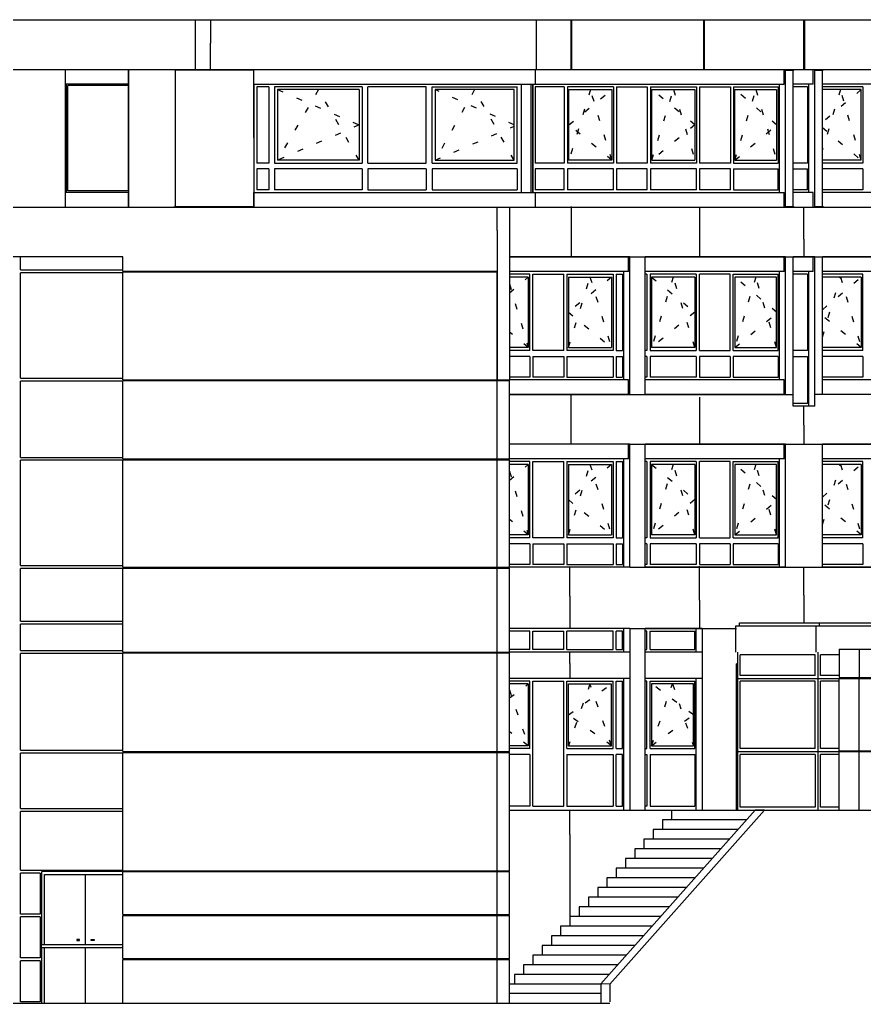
# Model space of a CAD drawing. Header units: metres. Extents: x -59 to 39.8, y -6.3 to 17.4.
# Drawn here: x -24.6 to -10.19, y -3.3 to 13.5 of the extents above; entities that cross this region are included whole.
import ezdxf

# ---------------------------------------------------------------- set-up
doc = ezdxf.new("R2010")
doc.units = ezdxf.units.M
for name, pattern in [('DASHDOT', [2, 1.25, -0.25, 0.25, -0.25]), ('DASHED', [0.75, 0.5, -0.25]), ('DOT', [0.25, 0, -0.25])]:
    doc.linetypes.add(name, pattern=pattern)
doc.layers.add('1', color=7, linetype='DASHED')
doc.layers.add('4', color=7, linetype='DASHDOT')

msp = doc.modelspace()

# ---------------------------------------------------------------- linework, layer by layer
at = {"layer": '1', "color": 1, "linetype": 'CONTINUOUS'}
for p, q in [((-27.780831, 13.5), (-15.178029, 13.5)), ((-21.607274, 13.5), (-21.607274, 12.65)), ((-21.345298, 13.5), (-21.345319, 13.1)), ((-15.781717, 13.1), (-15.781738, 13.5)), ((-15.191794, 12.65), (-15.191794, 13.5)), ((-15.183291, 12.65), (-15.183291, 13.5)), ((-15.178029, 13.5), (-12.920571, 13.5)), ((-15.178029, 12.65), (-15.178029, 13.5)), ((-12.929075, 12.65), (-12.929075, 13.5)), ((-12.920571, 13.5), (-11.210376, 13.5)), ((-12.920571, 12.65), (-12.920571, 13.5)), ((-12.915309, 12.65), (-12.915309, 13.5)), ((-11.218879, 12.65), (-11.218879, 13.5)), ((-11.210376, 13.5), (-9.500181, 13.5)), ((-11.210376, 12.65), (-11.210376, 13.5)), ((-11.205114, 12.65), (-11.205114, 13.5)), ((-21.345319, 12.65), (-21.345319, 13.1)), ((-15.781717, 12.65), (-15.781717, 13.1)), ((-27.780831, 12.65), (-23.814081, 12.65)), ((-23.823229, 10.3), (-23.823229, 12.65)), ((-23.820735, 12.4), (-23.820735, 12.65)), ((-23.814081, 12.65), (-23.332852, 12.65)), ((-23.542726, 12.65), (-21.345319, 12.65)), ((-22.745261, 12.4), (-22.745261, 12.65)), ((-22.742767, 10.3), (-22.742767, 12.65)), ((-21.963194, 12.64), (-21.963194, 12.65)), ((-20.613307, 12.64), (-21.946187, 12.64)), ((-21.946187, 10.31), (-21.946187, 12.64)), ((-21.345319, 12.65), (-15.178029, 12.65)), ((-20.613307, 12.64), (-20.613307, 12.65)), ((-20.61239, 12.65), (-20.609631, 10.31)), ((-15.797451, 12.4), (-15.797451, 12.65)), ((-15.178029, 12.65), (-12.920571, 12.65)), ((-12.920571, 12.65), (-11.523473, 12.65)), ((-11.557487, 12.4), (-11.557487, 12.65)), ((-11.531977, 12.64), (-11.39192, 12.64)), ((-11.531977, 10.31), (-11.531977, 12.64)), ((-11.523473, 12.65), (-11.210376, 12.65)), ((-11.400423, 10.31), (-11.400423, 12.64)), ((-11.39192, 12.64), (-11.39192, 12.65)), ((-11.210376, 12.65), (-10.892016, 12.65)), ((-11.057584, 12.4), (-11.057584, 12.65)), ((-11.032073, 10.31), (-11.032073, 12.64)), ((-10.90052, 10.31), (-10.90052, 12.64)), ((-10.892016, 12.65), (-9.500181, 12.65)), ((-22.745261, 12.4), (-23.820735, 12.4)), ((-23.814081, 12.4), (-23.811595, 10.55)), ((-23.806099, 10.55), (-23.806099, 12.3)), ((-23.542726, 12.375), (-23.781204, 12.375)), ((-23.781204, 12.3), (-23.781204, 12.375)), ((-20.609631, 12.4), (-11.557487, 12.4)), ((-20.601394, 10.55), (-20.601394, 12.4)), ((-15.844689, 10.55), (-15.844692, 12.4)), ((-11.634019, 10.55), (-11.634019, 12.4)), ((-11.057584, 12.4), (-11.400423, 12.4)), ((-11.134116, 10.55), (-11.134116, 12.4)), ((-5.874377, 12.4), (-10.90052, 12.4)), ((-22.745261, 10.55), (-23.820735, 10.55)), ((-23.820735, 10.3), (-23.820735, 10.55)), ((-22.745261, 10.3), (-22.745261, 10.55)), ((-20.609631, 10.55), (-11.557487, 10.55)), ((-20.609631, 10.3), (-20.609631, 10.55)), ((-15.797451, 10.3), (-15.797451, 10.55)), ((-11.557487, 10.3), (-11.557487, 10.55)), ((-11.057584, 10.55), (-11.400423, 10.55)), ((-11.057584, 10.3), (-11.057584, 10.55)), ((-5.874377, 10.55), (-10.90052, 10.55)), ((-30.154215, 10.3), (-16.245046, 10.3)), ((-21.963194, 10.31), (-20.613307, 10.31)), ((-21.963194, 10.3), (-21.963194, 10.31)), ((-20.613307, 10.3), (-20.613307, 10.31)), ((-16.456726, 9.9), (-16.456726, 10.3)), ((-16.245046, 10.3), (-11.523473, 10.3)), ((-16.245046, 10.3), (-16.245046, 7.35)), ((-15.191794, 10.31), (-15.191794, 9.45)), ((-12.998733, 10.295), (-12.998733, 9.45)), ((-11.531977, 10.31), (-11.39192, 10.31)), ((-11.523473, 10.3), (-11.523473, 10.31)), ((-11.523473, 10.3), (-10.892016, 10.3)), ((-11.39192, 10.3), (-11.39192, 10.31)), ((-11.218879, 9.749728), (-11.218879, 10.295)), ((-11.02357, 10.3), (-11.02357, 10.31)), ((-10.892016, 10.3), (-5.708809, 10.3)), ((-16.456726, 9.9), (-16.456726, 7.35)), ((-11.218879, 9.749728), (-11.218879, 9.45)), ((-22.843698, 9.45), (-29.168969, 9.45)), ((-22.843698, 9.2), (-22.843698, 9.45)), ((-14.189357, 9.45), (-16.245046, 9.45)), ((-16.245046, 9.45), (0.653148, 9.45)), ((-14.214868, 9.2), (-14.214868, 9.45)), ((-14.189357, 7.1), (-14.189357, 9.45)), ((-11.531977, 9.45), (-13.92625, 9.45)), ((-13.92625, 7.1), (-13.92625, 9.45)), ((-11.557487, 9.2), (-11.557487, 9.45)), ((-11.531977, 7.1), (-11.531977, 9.45)), ((-11.032073, 9.45), (-11.400423, 9.45)), ((-11.400423, 6.9), (-11.400423, 9.45)), ((-11.057584, 9.2), (-11.057584, 9.45)), ((-11.032073, 6.9), (-11.032073, 9.45)), ((-8.506247, 9.45), (-10.90052, 9.45)), ((-10.90052, 7.1), (-10.90052, 9.45)), ((-16.456726, 9.2), (-22.843698, 9.2)), ((-16.456726, 9.185), (-22.843698, 9.185)), ((-22.843698, 7.35), (-22.843698, 9.185)), ((-22.741655, 9.185), (-22.741655, 9.2)), ((-16.488209, 9.185), (-16.488209, 9.2)), ((-16.47247, 9.185), (-16.47247, 9.2)), ((-16.456726, 7.35), (-16.456726, 9.185)), ((-14.214868, 9.2), (-16.245046, 9.2)), ((-14.291399, 7.35), (-14.291399, 9.2)), ((-11.557487, 9.2), (-13.92625, 9.2)), ((-11.634019, 7.35), (-11.634019, 9.2)), ((-11.057584, 9.2), (-11.400423, 9.2)), ((-11.134116, 6.9), (-11.134116, 9.2)), ((-8.531757, 9.2), (-10.90052, 9.2)), ((-22.843698, 7.35), (-16.245046, 7.35)), ((-22.843698, 7.335), (-16.245046, 7.335)), ((-22.843698, 6), (-22.843698, 7.335)), ((-22.741655, 7.335), (-22.741655, 7.35)), ((-16.488209, 7.335), (-16.488209, 7.35)), ((-16.456726, 6), (-16.456726, 7.335)), ((-16.347089, 7.335), (-16.347089, 7.35)), ((-14.214868, 7.35), (-16.245046, 7.35)), ((-16.245046, 6), (-16.245046, 7.335)), ((-14.214868, 7.1), (-14.214868, 7.35)), ((-11.557487, 7.35), (-13.92625, 7.35)), ((-11.557487, 7.1), (-11.557487, 7.35)), ((-8.531757, 7.35), (-10.90052, 7.35)), ((-14.189357, 7.1), (-16.245046, 7.1)), ((-16.245046, 7.1), (-11.400423, 7.1)), ((-15.191794, 6.25), (-15.191794, 7.1)), ((-11.531977, 7.1), (-13.92625, 7.1)), ((-8.531757, 7.1), (-11.032073, 7.1)), ((-8.506247, 7.1), (-10.90052, 7.1)), ((-12.998733, 7.050003), (-12.998733, 6.25)), ((-11.032073, 6.9), (-11.400423, 6.9)), ((-11.218879, 6.574189), (-11.218879, 6.9)), ((-11.218879, 6.574189), (-11.218879, 6.25)), ((-14.189357, 6.25), (-16.245046, 6.25)), ((-14.214868, 6), (-14.214868, 6.25)), ((-14.214868, 6.25), (-4.581631, 6.25)), ((-14.189357, 4.15), (-14.189357, 6.25)), ((-11.531977, 6.25), (-13.92625, 6.25)), ((-13.92625, 4.15), (-13.92625, 6.25)), ((-11.557487, 6), (-11.557487, 6.25)), ((-11.531977, 4.15), (-11.531977, 6.25)), ((-8.506247, 6.25), (-10.90052, 6.25)), ((-10.90052, 4.15), (-10.90052, 6.25)), ((-22.843698, 6), (-16.245046, 6)), ((-22.843698, 5.985), (-16.245046, 5.985)), ((-22.843698, 4.15), (-22.843698, 5.985)), ((-22.741655, 5.985), (-22.741655, 6)), ((-16.488209, 5.985), (-16.488209, 6)), ((-16.456726, 4.15), (-16.456726, 5.985)), ((-16.347089, 5.985), (-16.347089, 6)), ((-14.214868, 6), (-16.245046, 6)), ((-16.245046, 4.15), (-16.245046, 5.985)), ((-14.291399, 4.15), (-14.291399, 6)), ((-11.557487, 6), (-13.92625, 6)), ((-11.634019, 4.15), (-11.634019, 6)), ((-8.531757, 6), (-10.90052, 6)), ((-22.843698, 4.15), (-16.245046, 4.15)), ((-22.843698, 4.135), (-16.245046, 4.135)), ((-22.843698, 2.7), (-22.843698, 4.135)), ((-22.741655, 4.135), (-22.741655, 4.15)), ((-16.488209, 4.135), (-16.488209, 4.15)), ((-16.456726, 2.7), (-16.456726, 4.135)), ((-16.347089, 4.135), (-16.347089, 4.15)), ((-14.189357, 4.15), (-16.245046, 4.15)), ((-16.245046, 2.7), (-16.245046, 4.135)), ((-15.212585, 3.65632), (-15.212585, 4.15)), ((-14.189357, 4.15), (-9.634406, 4.15)), ((-11.531977, 4.15), (-13.92625, 4.15)), ((-12.998733, 3.58292), (-12.998733, 4.165)), ((-11.218879, 3.67217), (-11.218879, 4.15)), ((-8.506247, 4.15), (-10.90052, 4.15)), ((-15.212585, 3.65632), (-15.212585, 3.11865)), ((-12.998733, 3.58292), (-12.998733, 3.11865)), ((-11.218879, 3.67217), (-11.218879, 3.2)), ((-12.316393, 3.2), (8.615613, 3.2)), ((-12.316393, 3.15), (-12.316393, 3.2)), ((-10.954477, 3.15), (-10.954477, 3.2)), ((-14.189357, 3.1), (-16.245046, 3.1)), ((-14.291399, 2.7), (-14.291399, 3.1)), ((-14.189357, 3.1), (-14.189357, 0)), ((-14.189357, 3.1), (-12.369057, 3.1)), ((-12.952754, 3.1), (-13.92625, 3.1)), ((-13.92625, 0), (-13.92625, 3.1)), ((-13.054797, 2.7), (-13.054797, 3.1)), ((-12.952754, 3.1), (-12.952754, 0)), ((-12.379581, 3.15), (8.654807, 3.15)), ((-12.379581, 2.7), (-12.379581, 3.15)), ((-11.009957, 2.7), (-11.009957, 3.15)), ((-22.843698, 2.7), (-16.245046, 2.7)), ((-22.741655, 2.685), (-22.741655, 2.7)), ((-16.488209, 2.685), (-16.488209, 2.7)), ((-16.347089, 2.685), (-16.347089, 2.7)), ((-14.189357, 2.7), (-16.245046, 2.7)), ((-12.952754, 2.7), (-13.92625, 2.7)), ((-13.92625, 2.25), (-13.92625, 2.7)), ((-10.614118, 2.75), (-9.190606, 2.75)), ((-10.614118, 2.75), (-10.614118, 2.265)), ((-10.27426, 2.75), (-10.27426, 2.265)), ((-22.843698, 2.685), (-16.245046, 2.685)), ((-22.843698, 1), (-22.843698, 2.685)), ((-16.456726, 1), (-16.456726, 2.685)), ((-16.245046, 1), (-16.245046, 2.685)), ((-15.212585, 2.50184), (-15.212585, 2.685)), ((-15.212585, 2.50184), (-15.212585, 2.25)), ((-12.347992, 2.5), (-12.369057, 2.5)), ((-12.369057, 0), (-12.369057, 2.5)), ((-14.189357, 2.25), (-16.245046, 2.25)), ((-14.291399, 0), (-14.291399, 2.25)), ((-12.952754, 2.25), (-13.92625, 2.25)), ((-13.054797, 0), (-13.054797, 2.25)), ((-10.614118, 2.265), (-9.166898, 2.265)), ((-10.614118, 2.25), (-9.752491, 2.25)), ((-10.614118, 1.015), (-10.614118, 2.25)), ((-10.27426, 1.015), (-10.27426, 2.25)), ((-10.614118, 1.015), (-9.752491, 1.015)), ((-22.843698, 1), (-16.245046, 1)), ((-22.843698, 0.985), (-16.245046, 0.985)), ((-22.843698, -1.035), (-22.843698, 0.985)), ((-22.741655, 0.985), (-22.741655, 1)), ((-16.488209, 0.985), (-16.488209, 1)), ((-16.456726, -1.035), (-16.456726, 0.985)), ((-16.347089, 0.985), (-16.347089, 1)), ((-16.245046, -1.035), (-16.245046, 0.985)), ((-10.614127, 1), (-9.752491, 1)), ((-10.614127, 0), (-10.614127, 1)), ((-10.27426, 0), (-10.27426, 1)), ((-16.245046, 0), (-13.474864, 0)), ((-15.212585, -0.418638), (-15.212585, 0)), ((-11.891767, 0), (-14.528564, -2.97)), ((-11.891767, 0), (-12.051393, 0)), ((-10.614127, 0), (-10.076666, 0)), ((-15.212585, -0.418638), (-15.212585, -1.98)), ((-22.843698, -1.035), (-16.245046, -1.035)), ((-22.843698, -1.05), (-16.245046, -1.05)), ((-22.843698, -1.785), (-22.843698, -1.05)), ((-22.741655, -1.05), (-22.741655, -1.035)), ((-16.488209, -1.05), (-16.488209, -1.035)), ((-16.456726, -1.785), (-16.456726, -1.05)), ((-16.347089, -1.05), (-16.347089, -1.035)), ((-16.245046, -1.785), (-16.245046, -1.05)), ((-22.843698, -1.785), (-16.245046, -1.785)), ((-22.843698, -1.8), (-16.245046, -1.8)), ((-22.843698, -2.535), (-22.843698, -1.8)), ((-22.741655, -1.8), (-22.741655, -1.785)), ((-16.488209, -1.8), (-16.488209, -1.785)), ((-16.456726, -2.535), (-16.456726, -1.8)), ((-16.347089, -1.8), (-16.347089, -1.785)), ((-16.245046, -2.535), (-16.245046, -1.8)), ((-22.843698, -2.3), (-24.231817, -2.3)), ((-22.843698, -2.535), (-16.245046, -2.535)), ((-22.843698, -2.55), (-16.245046, -2.55)), ((-22.843698, -3.3), (-22.843698, -2.55)), ((-22.741655, -2.55), (-22.741655, -2.535)), ((-16.488209, -2.55), (-16.488209, -2.535)), ((-16.456726, -3.3), (-16.456726, -2.55)), ((-16.347089, -2.55), (-16.347089, -2.535)), ((-16.245046, -3.135), (-16.245046, -2.55)), ((-14.528564, -2.97), (-14.685118, -2.96654)), ((-14.528564, -2.97), (-14.528564, -3.275)), ((-58.989582, -3.3), (-20.329597, -3.3)), ((-20.329597, -3.3), (-14.528564, -3.3))]:
    msp.add_line(p, q, dxfattribs=at)
for points in [[(-11.032073, 12.64), (-10.892016, 12.64), (-10.892016, 12.65)], [(-11.032073, 10.31), (-10.892016, 10.31), (-10.892016, 10.3)], [(-12.051393, 0), (-14.685118, -2.96654), (-14.685118, -3.135)], [(-22.843698, -2.35), (-24.231817, -2.35), (-24.231817, -2.3)]]:
    msp.add_lwpolyline(points, dxfattribs=at)
at = {"layer": '4', "color": 1, "linetype": 'CONTINUOUS'}
for p, q in [((-22.755513, 12.375), (-23.542726, 12.375)), ((-20.352438, 12.355), (-20.556578, 12.355)), ((-20.556578, 12.355), (-20.556578, 11.05)), ((-20.352438, 12.355), (-20.352438, 11.05)), ((-20.252858, 12.355), (-20.252858, 11.05)), ((-18.75915, 12.355), (-20.252858, 12.355)), ((-18.75915, 12.355), (-18.75915, 11.05)), ((-18.659569, 11.05), (-18.659569, 12.355)), ((-17.663764, 12.355), (-18.659569, 12.355)), ((-17.663764, 11.05), (-17.663764, 12.355)), ((-17.564183, 11.05), (-17.564183, 12.355)), ((-17.564183, 12.355), (-16.115287, 12.355)), ((-16.115287, 11.05), (-16.115287, 12.355)), ((-16.04558, 12.4), (-16.04558, 10.55)), ((-15.88167, 12.4), (-15.88167, 10.55)), ((-15.844756, 12.4), (-15.844756, 10.55)), ((-15.308306, 12.355), (-15.808013, 12.355)), ((-15.808013, 12.355), (-15.808013, 11.05)), ((-15.255815, 12.355), (-15.255815, 11.05)), ((-14.468461, 12.355), (-15.255815, 12.355)), ((-14.468461, 12.355), (-14.468461, 11.05)), ((-14.415971, 12.355), (-14.415971, 11.05)), ((-14.415971, 12.355), (-13.891068, 12.355)), ((-13.891068, 12.355), (-13.891068, 11.05)), ((-13.838578, 12.355), (-13.838578, 11.05)), ((-13.838578, 12.355), (-13.051224, 12.355)), ((-13.051224, 12.355), (-13.051224, 11.05)), ((-12.998733, 12.355), (-12.998733, 11.05)), ((-12.998733, 12.355), (-12.473831, 12.355)), ((-12.473831, 12.355), (-12.473831, 11.05)), ((-12.42134, 12.355), (-12.42134, 11.05)), ((-12.42134, 12.355), (-11.657607, 12.355)), ((-11.657607, 12.355), (-11.657607, 11.05)), ((-11.157795, 12.355), (-11.400423, 12.355)), ((-11.157795, 12.355), (-11.157795, 11.05)), ((-10.213241, 12.355), (-10.90052, 12.355)), ((-10.213241, 12.355), (-10.213241, 11.05)), ((-13.812333, 11.1), (-13.077469, 11.1)), ((-12.395095, 11.1), (-11.683852, 11.1)), ((-10.239552, 11.1), (-10.90052, 11.1)), ((-20.352438, 11.05), (-20.556578, 11.05)), ((-20.556578, 10.95), (-20.556578, 10.595)), ((-20.352438, 10.95), (-20.556578, 10.95)), ((-20.352438, 10.95), (-20.352438, 10.595)), ((-20.252858, 11.05), (-18.75915, 11.05)), ((-18.75915, 10.95), (-20.252858, 10.95)), ((-20.252858, 10.95), (-20.252858, 10.595)), ((-18.75915, 10.95), (-18.75915, 10.595)), ((-18.659569, 11.05), (-17.663764, 11.05)), ((-18.659569, 10.95), (-18.659569, 10.595)), ((-17.663764, 10.95), (-18.659569, 10.95)), ((-17.663764, 10.95), (-17.663764, 10.595)), ((-17.564183, 11.05), (-16.115287, 11.05)), ((-17.564183, 10.95), (-17.564183, 10.595)), ((-16.115287, 10.95), (-17.564183, 10.95)), ((-16.115287, 10.95), (-16.115287, 10.595)), ((-15.308306, 10.95), (-15.808013, 10.95)), ((-15.808013, 10.95), (-15.808013, 10.595)), ((-15.308306, 10.595), (-15.308306, 10.95)), ((-14.468461, 11.05), (-15.255815, 11.05)), ((-14.468461, 10.95), (-15.255815, 10.95)), ((-15.255815, 10.95), (-15.255815, 10.595)), ((-14.468461, 10.595), (-14.468461, 10.95)), ((-13.891068, 11.05), (-14.415971, 11.05)), ((-13.891068, 10.95), (-14.415971, 10.95)), ((-14.415971, 10.95), (-14.415971, 10.595)), ((-13.891068, 10.595), (-13.891068, 10.95)), ((-13.051224, 11.05), (-13.838578, 11.05)), ((-13.051224, 10.95), (-13.838578, 10.95)), ((-13.838578, 10.95), (-13.838578, 10.595)), ((-13.051224, 10.595), (-13.051224, 10.95)), ((-12.473831, 11.05), (-12.998733, 11.05)), ((-12.473831, 10.95), (-12.998733, 10.95)), ((-12.998733, 10.95), (-12.998733, 10.595)), ((-12.473831, 10.595), (-12.473831, 10.95)), ((-12.42134, 11.05), (-11.657607, 11.05)), ((-12.42134, 10.95), (-11.657607, 10.95)), ((-12.42134, 10.95), (-12.42134, 10.595)), ((-11.657607, 10.595), (-11.657607, 10.95)), ((-11.157795, 11.05), (-11.400423, 11.05)), ((-11.400423, 10.95), (-11.157795, 10.95)), ((-11.157795, 10.595), (-11.157795, 10.95)), ((-10.213241, 11.05), (-10.90052, 11.05)), ((-10.213241, 10.95), (-10.90052, 10.95)), ((-10.213241, 10.95), (-10.213241, 10.595)), ((-20.352438, 10.595), (-20.556578, 10.595)), ((-18.75915, 10.595), (-20.252858, 10.595)), ((-18.659569, 10.595), (-17.663764, 10.595)), ((-17.564183, 10.595), (-16.115287, 10.595)), ((-15.308306, 10.595), (-15.808013, 10.595)), ((-14.468461, 10.595), (-15.255815, 10.595)), ((-13.891068, 10.595), (-14.415971, 10.595)), ((-13.051224, 10.595), (-13.838578, 10.595)), ((-12.473831, 10.595), (-12.998733, 10.595)), ((-12.42134, 10.595), (-11.657607, 10.595)), ((-11.157795, 10.595), (-11.400423, 10.595)), ((-10.213241, 10.595), (-10.90052, 10.595)), ((-24.592543, 9.225), (-24.592543, 9.45)), ((-24.592543, 9.225), (-22.843698, 9.225)), ((-22.843698, 9.175), (-24.592543, 9.175)), ((-24.592543, 7.375), (-24.592543, 9.175)), ((-15.896352, 9.155), (-16.245046, 9.155)), ((-15.922662, 9.105), (-16.245046, 9.105)), ((-15.922662, 9.105), (-15.922662, 7.9)), ((-15.896352, 7.85), (-15.896352, 9.155)), ((-15.84373, 7.85), (-15.84373, 9.155)), ((-15.84373, 9.155), (-15.317516, 9.155)), ((-15.317516, 7.85), (-15.317516, 9.155)), ((-15.264895, 9.155), (-15.264895, 7.85)), ((-15.264895, 9.155), (-14.475574, 9.155)), ((-14.475574, 9.155), (-14.475574, 7.85)), ((-14.422953, 9.155), (-14.422953, 7.85)), ((-13.896739, 9.155), (-13.92625, 9.155)), ((-13.896739, 9.155), (-13.896739, 7.85)), ((-13.844117, 9.155), (-13.844117, 7.85)), ((-13.054797, 9.155), (-13.844117, 9.155)), ((-13.054797, 9.155), (-13.054797, 7.85)), ((-13.002175, 7.85), (-13.002175, 9.155)), ((-12.475961, 9.155), (-13.002175, 9.155)), ((-12.475961, 7.85), (-12.475961, 9.155)), ((-12.42334, 7.85), (-12.42334, 9.155)), ((-12.42334, 9.155), (-11.657699, 9.155)), ((-11.657699, 7.85), (-11.657699, 9.155)), ((-11.157795, 9.155), (-11.400423, 9.155)), ((-11.157795, 9.155), (-11.157795, 7.85)), ((-10.213241, 9.155), (-10.90052, 9.155)), ((-10.239552, 9.105), (-10.90052, 9.105)), ((-10.239552, 9.105), (-10.239552, 7.9)), ((-10.213241, 7.85), (-10.213241, 9.155)), ((-15.922662, 7.9), (-16.245046, 7.9)), ((-10.239552, 7.9), (-10.90052, 7.9)), ((-15.896352, 7.85), (-16.245046, 7.85)), ((-15.896352, 7.75), (-16.245046, 7.75)), ((-15.896352, 7.75), (-15.896352, 7.395)), ((-15.317516, 7.85), (-15.84373, 7.85)), ((-15.84373, 7.75), (-15.84373, 7.395)), ((-15.84373, 7.75), (-15.317516, 7.75)), ((-15.317516, 7.75), (-15.317516, 7.395)), ((-14.475574, 7.85), (-15.264895, 7.85)), ((-15.264895, 7.75), (-14.475574, 7.75)), ((-15.264895, 7.75), (-15.264895, 7.395)), ((-14.475574, 7.75), (-14.475574, 7.395)), ((-14.422953, 7.85), (-14.315079, 7.85)), ((-14.422953, 7.75), (-14.422953, 7.395)), ((-14.422953, 7.75), (-14.315079, 7.75)), ((-14.315079, 7.75), (-14.315079, 7.395)), ((-13.896739, 7.85), (-13.92625, 7.85)), ((-13.896739, 7.75), (-13.92625, 7.75)), ((-13.896739, 7.75), (-13.896739, 7.395)), ((-13.844117, 7.85), (-13.054797, 7.85)), ((-13.054797, 7.75), (-13.844117, 7.75)), ((-13.844117, 7.75), (-13.844117, 7.395)), ((-13.054797, 7.75), (-13.054797, 7.395)), ((-13.002175, 7.85), (-12.475961, 7.85)), ((-13.002175, 7.75), (-13.002175, 7.395)), ((-12.475961, 7.75), (-13.002175, 7.75)), ((-12.475961, 7.75), (-12.475961, 7.395)), ((-12.42334, 7.85), (-11.657699, 7.85)), ((-12.42334, 7.75), (-12.42334, 7.395)), ((-11.657699, 7.75), (-12.42334, 7.75)), ((-11.657699, 7.75), (-11.657699, 7.395)), ((-11.157795, 7.85), (-11.400423, 7.85)), ((-11.400423, 7.75), (-11.157795, 7.75)), ((-11.157795, 7.75), (-11.157795, 6.945)), ((-10.213241, 7.85), (-10.90052, 7.85)), ((-10.213241, 7.75), (-10.90052, 7.75)), ((-10.213241, 7.75), (-10.213241, 7.395)), ((-15.896352, 7.395), (-16.245046, 7.395)), ((-15.317516, 7.395), (-15.84373, 7.395)), ((-15.264895, 7.395), (-14.475574, 7.395)), ((-14.422953, 7.395), (-14.315079, 7.395)), ((-13.896739, 7.395), (-13.92625, 7.395)), ((-13.054797, 7.395), (-13.844117, 7.395)), ((-13.002175, 7.395), (-12.475961, 7.395)), ((-12.42334, 7.395), (-11.657699, 7.395)), ((-10.213241, 7.395), (-10.90052, 7.395)), ((-24.592543, 7.375), (-22.843698, 7.375)), ((-22.843698, 7.325), (-24.592538, 7.325)), ((-24.592538, 6.025), (-24.592538, 7.325)), ((-11.157795, 6.945), (-11.400423, 6.945)), ((-24.592538, 6.025), (-22.843698, 6.025)), ((-22.843698, 5.975), (-24.592538, 5.975)), ((-24.592538, 4.175), (-24.592538, 5.975)), ((-15.896352, 5.955), (-16.245046, 5.955)), ((-15.922662, 5.905), (-16.245046, 5.905)), ((-15.922662, 5.905), (-15.922662, 4.7)), ((-15.896352, 4.65), (-15.896352, 5.955)), ((-15.84373, 4.65), (-15.84373, 5.955)), ((-15.84373, 5.955), (-15.317516, 5.955)), ((-15.317516, 4.65), (-15.317516, 5.955)), ((-15.264895, 5.955), (-15.264895, 4.65)), ((-15.264895, 5.955), (-14.475574, 5.955)), ((-14.475574, 5.955), (-14.475574, 4.65)), ((-14.422953, 5.955), (-14.422953, 4.65)), ((-13.896739, 5.955), (-13.92625, 5.955)), ((-13.896739, 5.955), (-13.896739, 4.65)), ((-13.844117, 5.955), (-13.844117, 4.65)), ((-13.054797, 5.955), (-13.844117, 5.955)), ((-13.054797, 5.955), (-13.054797, 4.65)), ((-13.002175, 4.65), (-13.002175, 5.955)), ((-12.475961, 5.955), (-13.002175, 5.955)), ((-12.475961, 4.65), (-12.475961, 5.955)), ((-12.42334, 4.65), (-12.42334, 5.955)), ((-12.42334, 5.955), (-11.657699, 5.955)), ((-11.657699, 4.65), (-11.657699, 5.955)), ((-10.213241, 5.955), (-10.90052, 5.955)), ((-10.239552, 5.905), (-10.90052, 5.905)), ((-10.239552, 5.905), (-10.239552, 4.7)), ((-10.213241, 4.65), (-10.213241, 5.955)), ((-15.922662, 4.7), (-16.245046, 4.7)), ((-15.896352, 4.65), (-16.245046, 4.65)), ((-15.896352, 4.55), (-16.245046, 4.55)), ((-15.896352, 4.55), (-15.896352, 4.195)), ((-15.317516, 4.65), (-15.84373, 4.65)), ((-15.84373, 4.55), (-15.84373, 4.195)), ((-15.84373, 4.55), (-15.317516, 4.55)), ((-15.317516, 4.55), (-15.317516, 4.195)), ((-14.475574, 4.65), (-15.264895, 4.65)), ((-15.264895, 4.55), (-14.475574, 4.55)), ((-15.264895, 4.55), (-15.264895, 4.195)), ((-14.475574, 4.55), (-14.475574, 4.195)), ((-14.422953, 4.65), (-14.315079, 4.65)), ((-14.422953, 4.55), (-14.422953, 4.195)), ((-14.422953, 4.55), (-14.315079, 4.55)), ((-14.315079, 4.55), (-14.315079, 4.195)), ((-13.896739, 4.65), (-13.92625, 4.65)), ((-13.896739, 4.55), (-13.92625, 4.55)), ((-13.896739, 4.55), (-13.896739, 4.195)), ((-13.844117, 4.65), (-13.054797, 4.65)), ((-13.054797, 4.55), (-13.844117, 4.55)), ((-13.844117, 4.55), (-13.844117, 4.195)), ((-13.054797, 4.55), (-13.054797, 4.195)), ((-13.002175, 4.65), (-12.475961, 4.65)), ((-13.002175, 4.55), (-13.002175, 4.195)), ((-12.475961, 4.55), (-13.002175, 4.55)), ((-12.475961, 4.55), (-12.475961, 4.195)), ((-12.42334, 4.65), (-11.657699, 4.65)), ((-12.42334, 4.55), (-12.42334, 4.195)), ((-11.657699, 4.55), (-12.42334, 4.55)), ((-11.657699, 4.55), (-11.657699, 4.195)), ((-10.239552, 4.7), (-10.90052, 4.7)), ((-10.213241, 4.65), (-10.90052, 4.65)), ((-10.213241, 4.55), (-10.90052, 4.55)), ((-10.213241, 4.55), (-10.213241, 4.195)), ((-24.592538, 4.175), (-22.843698, 4.175)), ((-22.843698, 4.125), (-24.592538, 4.125)), ((-24.592538, 3.225), (-24.592538, 4.125)), ((-15.896352, 4.195), (-16.245046, 4.195)), ((-15.317516, 4.195), (-15.84373, 4.195)), ((-15.264895, 4.195), (-14.475574, 4.195)), ((-14.422953, 4.195), (-14.315079, 4.195)), ((-13.896739, 4.195), (-13.92625, 4.195)), ((-13.054797, 4.195), (-13.844117, 4.195)), ((-13.002175, 4.195), (-12.475961, 4.195)), ((-12.42334, 4.195), (-11.657699, 4.195)), ((-10.213241, 4.195), (-10.90052, 4.195)), ((-24.592538, 3.225), (-22.843698, 3.225)), ((-22.843698, 3.175), (-24.592543, 3.175)), ((-24.592543, 2.725), (-24.592543, 3.175)), ((-15.896352, 3.055), (-16.245046, 3.055)), ((-15.896352, 2.745), (-15.896352, 3.055)), ((-15.84373, 2.745), (-15.84373, 3.055)), ((-15.84373, 3.055), (-15.317516, 3.055)), ((-15.317516, 2.745), (-15.317516, 3.055)), ((-15.264895, 2.745), (-15.264895, 3.055)), ((-14.475574, 3.055), (-15.264895, 3.055)), ((-14.475574, 2.745), (-14.475574, 3.055)), ((-14.422953, 2.745), (-14.422953, 3.055)), ((-14.315079, 3.055), (-14.422953, 3.055)), ((-14.315079, 2.745), (-14.315079, 3.055)), ((-13.896739, 3.055), (-13.92625, 3.055)), ((-13.896739, 2.745), (-13.896739, 3.055)), ((-13.844117, 3.055), (-13.078476, 3.055)), ((-13.844117, 2.745), (-13.844117, 3.055)), ((-24.592543, 2.725), (-22.843698, 2.725)), ((-15.896352, 2.745), (-16.245046, 2.745)), ((-15.317516, 2.745), (-15.84373, 2.745)), ((-15.264895, 2.745), (-14.475574, 2.745)), ((-14.422953, 2.745), (-14.315079, 2.745)), ((-13.92625, 2.745), (-13.896739, 2.745)), ((-12.347992, 0), (-12.347992, 2.7)), ((-10.982219, 2.7), (-10.982219, 0)), ((-22.843698, 2.675), (-24.592543, 2.675)), ((-24.592543, 1.025), (-24.592543, 2.675)), ((-11.02568, 2.65), (-12.304532, 2.65)), ((-12.304532, 2.3), (-12.304532, 2.65)), ((-11.02568, 2.3), (-11.02568, 2.65)), ((-10.614118, 2.65), (-10.937053, 2.65)), ((-10.937053, 2.3), (-10.937053, 2.65)), ((-15.896352, 2.205), (-16.245046, 2.205)), ((-15.896352, 1.05), (-15.896352, 2.205)), ((-15.84373, 0.07), (-15.84373, 2.205)), ((-15.84373, 2.205), (-15.317516, 2.205)), ((-15.317516, 0.07), (-15.317516, 2.205)), ((-15.264895, 1.05), (-15.264895, 2.205)), ((-15.264895, 2.205), (-14.475574, 2.205)), ((-14.475574, 1.05), (-14.475574, 2.205)), ((-14.422953, 1.05), (-14.422953, 2.205)), ((-14.422953, 2.205), (-14.315079, 2.205)), ((-14.315079, 1.05), (-14.315079, 2.205)), ((-13.896739, 2.205), (-13.92625, 2.205)), ((-13.896739, 1.05), (-13.896739, 2.205)), ((-13.844117, 2.205), (-13.078476, 2.205)), ((-13.844117, 1.05), (-13.844117, 2.205)), ((-13.078476, 1.05), (-13.078476, 2.205)), ((-12.347992, 2.25), (-10.614118, 2.25)), ((-11.02568, 2.3), (-12.304532, 2.3)), ((-11.02568, 2.2), (-12.304532, 2.2)), ((-12.304532, 1.05), (-12.304532, 2.2)), ((-11.02568, 1.05), (-11.02568, 2.2)), ((-10.614118, 2.3), (-10.937053, 2.3)), ((-10.614118, 2.2), (-10.937053, 2.2)), ((-10.937053, 1.05), (-10.937053, 2.2)), ((-15.922662, 2.155), (-16.245046, 2.155)), ((-15.922662, 2.155), (-15.922662, 1.1)), ((-24.592543, 1.025), (-22.843698, 1.025)), ((-15.922662, 1.1), (-16.245046, 1.1)), ((-15.896352, 1.05), (-16.245046, 1.05)), ((-15.264895, 1.05), (-14.475574, 1.05)), ((-14.422953, 1.05), (-14.315079, 1.05)), ((-13.92625, 1.05), (-13.896739, 1.05)), ((-13.844117, 1.05), (-13.078476, 1.05)), ((-11.02568, 1.05), (-12.304532, 1.05)), ((-10.614118, 1.05), (-10.937053, 1.05)), ((-22.843698, 0.975), (-24.592538, 0.975)), ((-24.592538, 0.025), (-24.592538, 0.975)), ((-15.896352, 0.95), (-16.245046, 0.95)), ((-15.896352, 0.95), (-15.896352, 0.07)), ((-15.264895, 0.95), (-14.475574, 0.95)), ((-15.264895, 0.95), (-15.264895, 0.07)), ((-14.475574, 0.95), (-14.475574, 0.07)), ((-14.422953, 0.07), (-14.422953, 0.95)), ((-14.315079, 0.95), (-14.422953, 0.95)), ((-14.315079, 0.07), (-14.315079, 0.95)), ((-13.844117, 0.95), (-13.078476, 0.95)), ((-13.844117, 0.95), (-13.844117, 0.07)), ((-13.078476, 0.95), (-13.078476, 0.07)), ((-12.347992, 1), (-10.614127, 1)), ((-11.02568, 0.95), (-12.304532, 0.95)), ((-12.304532, 0.05), (-12.304532, 0.95)), ((-11.02568, 0.95), (-11.02568, 0.05)), ((-10.614127, 0.95), (-10.937053, 0.95)), ((-10.937053, 0.05), (-10.937053, 0.95)), ((-24.592538, 0.025), (-22.843698, 0.025)), ((-15.896352, 0.07), (-16.245046, 0.07)), ((-15.84373, 0.07), (-15.317516, 0.07)), ((-15.264895, 0.07), (-14.475574, 0.07)), ((-12.051393, 0), (-14.685118, -2.96654)), ((-11.891767, 0), (-14.528564, -2.97)), ((-14.422953, 0.07), (-14.315079, 0.07)), ((-13.896739, 0.07), (-13.92625, 0.07)), ((-13.844117, 0.07), (-13.078476, 0.07)), ((-13.474864, 0), (-10.614127, 0)), ((-13.474864, -0.165), (-13.474864, 0)), ((-11.02568, 0.05), (-12.304532, 0.05)), ((-10.614127, 0.05), (-10.937053, 0.05)), ((-22.843698, -0.025), (-24.592538, -0.025)), ((-24.592538, -1.025), (-24.592538, -0.025)), ((-24.592538, -1.025), (-22.843698, -1.025)), ((-24.253972, -1.075), (-24.592538, -1.075)), ((-22.843698, -1.05), (-24.229074, -1.05)), ((-24.229074, -2.3), (-24.229074, -1.05)), ((-24.179284, -1.1), (-22.843698, -1.1)), ((-24.179284, -2.3), (-24.179284, -1.1)), ((-23.482222, -2.3), (-23.482222, -1.1)), ((-24.253972, -1.825), (-24.592538, -1.825)), ((-22.78516, -1.8), (-22.78516, -1.785)), ((-24.229074, -3.3), (-24.229074, -2.35)), ((-24.179284, -3.3), (-24.179284, -2.35)), ((-23.482222, -3.3), (-23.482222, -2.35)), ((-24.253972, -2.575), (-24.592538, -2.575)), ((-22.78516, -2.55), (-22.78516, -2.535)), ((-14.685118, -2.97), (-16.245046, -2.97)), ((-14.685118, -3.135), (-14.685118, -3.3))]:
    msp.add_line(p, q, dxfattribs=at)
at = {"layer": '4', "color": 1, "linetype": 'DOT'}
for p, q in [((-16.165077, 11.7025), (-17.514393, 12.305)), ((-13.077469, 11.7025), (-13.812333, 12.305)), ((-10.239552, 12.305), (-10.90052, 11.746484)), ((-13.077469, 11.7025), (-13.812333, 11.1)), ((-16.245046, 8.832587), (-15.922662, 9.105)), ((-11.684009, 8.5025), (-12.397029, 9.105)), ((-10.90052, 8.546484), (-10.239552, 9.105)), ((-16.245046, 5.632587), (-15.922662, 5.905)), ((-11.684009, 5.3025), (-12.397029, 5.905)), ((-10.90052, 5.346484), (-10.239552, 5.905)), ((-16.245046, 1.916497), (-15.922662, 2.155)), ((-16.245046, 2.054011), (-15.922662, 1.1)), ((-15.922662, 1.1), (-16.245046, 1.338503))]:
    msp.add_line(p, q, dxfattribs=at)
at = {"layer": '4', "color": 1, "linetype": 'CONTINUOUS'}
for points in [[(-22.755513, 12.375), (-22.755513, 10.575), (-23.781204, 10.575), (-23.781204, 12.3)], [(-18.80894, 12.305), (-18.80894, 11.1), (-20.203067, 11.1)], [(-18.80894, 12.305), (-20.203067, 12.305), (-20.203067, 11.1)], [(-17.514393, 11.1), (-16.165077, 11.1), (-16.165077, 12.305), (-17.514393, 12.305), (-17.514393, 11.1)], [(-15.308306, 12.355), (-15.308306, 11.05), (-15.808013, 11.05)], [(-14.494706, 11.1), (-15.22957, 11.1), (-15.22957, 12.305), (-14.494706, 12.305), (-14.494706, 11.1)], [(-13.812333, 11.1), (-13.812333, 12.305), (-13.077469, 12.305), (-13.077469, 11.1)], [(-12.395095, 11.1), (-12.395095, 12.305), (-11.683852, 12.305), (-11.683852, 11.1)], [(-10.239552, 11.1), (-10.239552, 12.305), (-10.90052, 12.305)], [(-15.238584, 9.105), (-15.238584, 7.9), (-14.501885, 7.9)], [(-15.238584, 9.105), (-14.501885, 9.105), (-14.501885, 7.9)], [(-14.422953, 9.155), (-14.315079, 9.155), (-14.315079, 7.85)], [(-13.081107, 9.105), (-13.081107, 7.9), (-13.817807, 7.9)], [(-13.081107, 9.105), (-13.817807, 9.105), (-13.817807, 7.9)], [(-12.397029, 7.9), (-11.684009, 7.9), (-11.684009, 9.105), (-12.397029, 9.105), (-12.397029, 7.9)], [(-15.238584, 5.905), (-15.238584, 4.7), (-14.501885, 4.7)], [(-15.238584, 5.905), (-14.501885, 5.905), (-14.501885, 4.7)], [(-14.422953, 5.955), (-14.315079, 5.955), (-14.315079, 4.65)], [(-13.081107, 5.905), (-13.081107, 4.7), (-13.817807, 4.7)], [(-13.081107, 5.905), (-13.817807, 5.905), (-13.817807, 4.7)], [(-12.397029, 4.7), (-11.684009, 4.7), (-11.684009, 5.905), (-12.397029, 5.905), (-12.397029, 4.7)], [(-13.844117, 2.745), (-13.078476, 2.745), (-13.078476, 3.055)], [(-15.238584, 1.1), (-15.238584, 2.155), (-14.501885, 2.155)], [(-15.238584, 1.1), (-14.501885, 1.1), (-14.501885, 2.155)], [(-13.104787, 1.1), (-13.104787, 2.155), (-13.817807, 2.155), (-13.817807, 1.1), (-13.104787, 1.1)], [(-13.92625, 0.95), (-13.896739, 0.95), (-13.896739, 0.07)], [(-12.197882, -0.165), (-13.632838, -0.165), (-13.632838, -0.33)], [(-12.344371, -0.33), (-13.790813, -0.33), (-13.790813, -0.495)], [(-12.490859, -0.495), (-13.948788, -0.495), (-13.948788, -0.66)], [(-12.637348, -0.66), (-14.106762, -0.66), (-14.106762, -0.825)], [(-12.783837, -0.825), (-14.264737, -0.825), (-14.264737, -0.99)], [(-12.930326, -0.99), (-14.422712, -0.99), (-14.422712, -1.155)], [(-24.253972, -1.075), (-24.253972, -1.775), (-24.592538, -1.775), (-24.592538, -1.075)], [(-13.076814, -1.155), (-14.580686, -1.155), (-14.580686, -1.32)], [(-13.223303, -1.32), (-14.738661, -1.32), (-14.738661, -1.485)], [(-13.369792, -1.485), (-14.896636, -1.485), (-14.896636, -1.65)], [(-13.51628, -1.65), (-15.054611, -1.65), (-15.054611, -1.815)], [(-24.253972, -1.825), (-24.253972, -2.525), (-24.592538, -2.525), (-24.592538, -1.825)], [(-13.662769, -1.815), (-15.212585, -1.815), (-15.212585, -1.98)], [(-13.809258, -1.98), (-15.37056, -1.98), (-15.37056, -2.145)], [(-13.955747, -2.145), (-15.528529, -2.145), (-15.528529, -2.31)], [(-23.581802, -2.207452), (-23.631593, -2.207452), (-23.631593, -2.229681), (-23.581802, -2.229681), (-23.581802, -2.207452)], [(-23.382642, -2.207452), (-23.332852, -2.207452), (-23.332852, -2.229681), (-23.382642, -2.229681), (-23.382642, -2.207452)], [(-14.102235, -2.31), (-15.686504, -2.31), (-15.686504, -2.475)], [(-14.248724, -2.475), (-15.844479, -2.475), (-15.844479, -2.64)], [(-24.253972, -2.575), (-24.253972, -3.275), (-24.592538, -3.275), (-24.592538, -2.575)], [(-14.395213, -2.64), (-16.002453, -2.64), (-16.002453, -2.805)], [(-14.541701, -2.805), (-16.160428, -2.805), (-16.160428, -2.97)], [(-14.685118, -3.135), (-16.250229, -3.135), (-16.250229, -3.3)]]:
    msp.add_lwpolyline(points, dxfattribs=at)
at = {"layer": '4', "color": 1, "linetype": 'DOT'}
for points in [[(-20.203067, 12.305), (-18.80894, 11.7025), (-20.203067, 11.1)], [(-18.80894, 11.1), (-19.506004, 12.305), (-20.203067, 11.1)], [(-16.165077, 11.1), (-16.839735, 12.305), (-17.514393, 11.1), (-16.165077, 11.68106)], [(-14.494706, 11.1), (-15.22957, 11.7025), (-14.494706, 12.305)], [(-14.494706, 11.1), (-14.862138, 12.305), (-15.22957, 11.1)], [(-13.812333, 11.1), (-13.444901, 12.305), (-13.077469, 11.1)], [(-12.395095, 11.1), (-12.039474, 12.305), (-11.683852, 11.1)], [(-12.395095, 11.1), (-11.683852, 11.7025), (-12.395095, 12.305)], [(-10.90052, 11.658516), (-10.239552, 11.1), (-10.596062, 12.305), (-10.90052, 11.275935)], [(-14.501885, 9.105), (-15.238584, 8.5025), (-14.501885, 7.9)], [(-15.238584, 7.9), (-14.870235, 9.105), (-14.501885, 7.9)], [(-13.817807, 9.105), (-13.081107, 8.5025), (-13.817807, 7.9)], [(-13.081107, 7.9), (-13.449457, 9.105), (-13.817807, 7.9)], [(-11.684009, 7.9), (-12.040519, 9.105), (-12.397029, 7.9), (-11.684009, 8.48106)], [(-10.90052, 8.075935), (-10.596062, 9.105), (-10.239552, 7.9), (-10.90052, 8.438641)], [(-16.245046, 8.989652), (-15.922662, 7.9), (-16.245046, 8.162719)], [(-14.501885, 5.905), (-15.238584, 5.3025), (-14.501885, 4.7)], [(-15.238584, 4.7), (-14.870235, 5.905), (-14.501885, 4.7)], [(-13.817807, 5.905), (-13.081107, 5.3025), (-13.817807, 4.7)], [(-13.081107, 4.7), (-13.449457, 5.905), (-13.817807, 4.7)], [(-11.684009, 4.7), (-12.040519, 5.905), (-12.397029, 4.7), (-11.684009, 5.28106)], [(-10.90052, 4.875935), (-10.596062, 5.905), (-10.239552, 4.7), (-10.90052, 5.238641)], [(-16.245046, 5.789652), (-15.922662, 4.7), (-16.245046, 4.962719)], [(-14.501885, 1.1), (-15.238584, 1.6275), (-14.501885, 2.155)], [(-14.501885, 1.1), (-14.870235, 2.155), (-15.238584, 1.1)], [(-13.817807, 1.1), (-13.104787, 1.6275), (-13.817807, 2.155)], [(-13.817807, 1.1), (-13.461297, 2.155), (-13.104787, 1.1)]]:
    msp.add_lwpolyline(points, dxfattribs=at)

doc.saveas('drawing.dxf')
